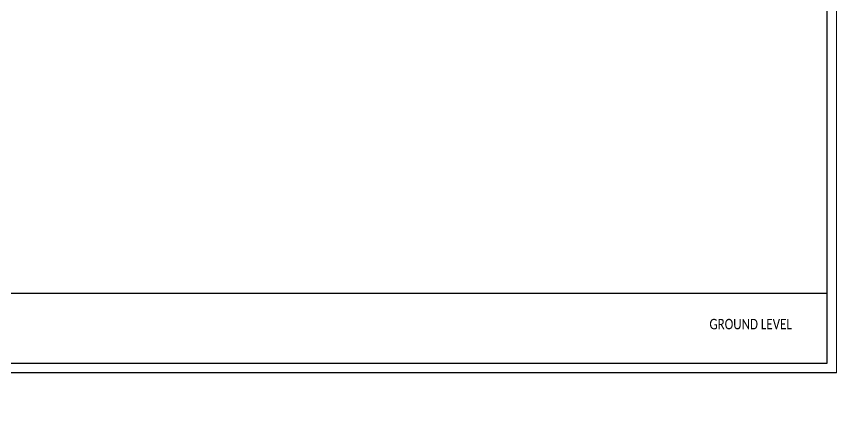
# Model space of a CAD drawing. Header units: metres. Extents: x 22161 to 254982, y -319656 to -11038.
# Drawn here: x 46940 to 56246, y -32388 to -27931 of the extents above; entities that cross this region are included whole.
import ezdxf

# ---------------------------------------------------------------- set-up
doc = ezdxf.new("R2010")
doc.units = ezdxf.units.M
doc.layers.add('j', color=4, linetype='Continuous')
doc.styles.add('Calibri', font='calibri.ttf', dxfattribs={"width": 0.8, "height": 0.8})
doc.styles.add('ITALIC', font='italic.shx')
doc.dimstyles.new('dim-a-100', dxfattribs={"dimtxt": 40, "dimasz": 1, "dimexe": 10, "dimexo": 0, "dimgap": 6, "dimtad": 0, "dimdec": 0, "dimrnd": 5, "dimzin": 0, "dimdsep": 46, "dimtxsty": 'ITALIC', "dimblk1": 'R', "dimblk2": 'R', "dimsah": 1, "dimcen": 0.01, "dimse1": 1, "dimse2": 1, "dimclrd": 1, "dimclrt": 3, "dimadec": 0, "dimazin": 0, "dimtfac": 1, "dimtdec": 0, "dimtix": 1, "dimtmove": 2, "dimatfit": 3, "dimldrblk": 'R', "dimfxl": 1, "dimtolj": 1, "dimtzin": 0, "dimarcsym": 0})

# ---------------------------------------------------------------- blocks, each defined once
blk = doc.blocks.new('R')
blk.add_line((0, 6), (0, -6))
blk.add_circle((0, 0), 2)
blk = doc.blocks.new('*D9490')
at = {"layer": 'Defpoints', "color": 0}
for p in [(22160.5, -11038.3), (254889.5, -319637.4), (254982, -319594.1)]:
    blk.add_point(p, dxfattribs=at)
at = {"layer": 'j', "color": 1, "lineweight": -2}
for p, q in [((254888.7, -319638), (254887.9, -319638.6)), ((254969.2, -319577.3), (254889.5, -319637.4)), ((254970, -319576.7), (254970.8, -319576.1))]:
    blk.add_line(p, q, dxfattribs=at)
for p, rotation in [((254969.2, -319577.3), 217.0216487905008), ((254889.5, -319637.4), 37.02164879050087)]:
    blk.add_blockref('R', p, dxfattribs=dict(at, rotation=rotation))
at = {"layer": 'j', "color": 3, "insert": (254929.4, -319607.3), "char_height": 40, "attachment_point": 5, "rotation": 217.02165, "style": 'ITALIC'}
blk.add_mtext('\\A1;100', dxfattribs=at)

msp = doc.modelspace()

# ---------------------------------------------------------------- linework, layer by layer
at = {"ltscale": 0.1}
msp.add_line((41445.6, -31092.36), (56192.24, -31092.36), dxfattribs=at)
for points in [[(41337.6, -19822.75), (56300.24, -19822.75), (56300.24, -32001.95), (41337.6, -32001.95)], [(41445.6, -19930.75), (56192.24, -19930.75), (56192.24, -31893.95), (41445.6, -31893.95)]]:
    msp.add_lwpolyline(points, close=True)

# ---------------------------------------------------------------- texts
at = {"linetype": 'Continuous', "insert": (54850.85, -31385.11), "char_height": 118.8665, "attachment_point": 1, "style": 'Calibri'}
msp.add_mtext_dynamic_manual_height_columns('GROUND LEVEL', width=4135.4063, gutter_width=1.1, heights=[2756.94], dxfattribs=at)

# ---------------------------------------------------------------- dimensions: what is measured, and where the dimension line sits
at = {"layer": 'j', "color": 2}
dim = msp.add_linear_dim(base=(254889.51, -319637.39, 75000), p1=(254981.96, -319594.12, 75000), p2=(22160.54, -11038.28, 75000), angle=37.021649, dimstyle='dim-a-100', override={"dimfxl": 10, "dimfxlon": 1, "dimarcsym": 1}, dxfattribs=at)
dim.commit()
dim.dimension.update_dxf_attribs({"geometry": '*D9490', "text_midpoint": (254929.38, -319607.33, 75000)})

doc.saveas('drawing.dxf')
